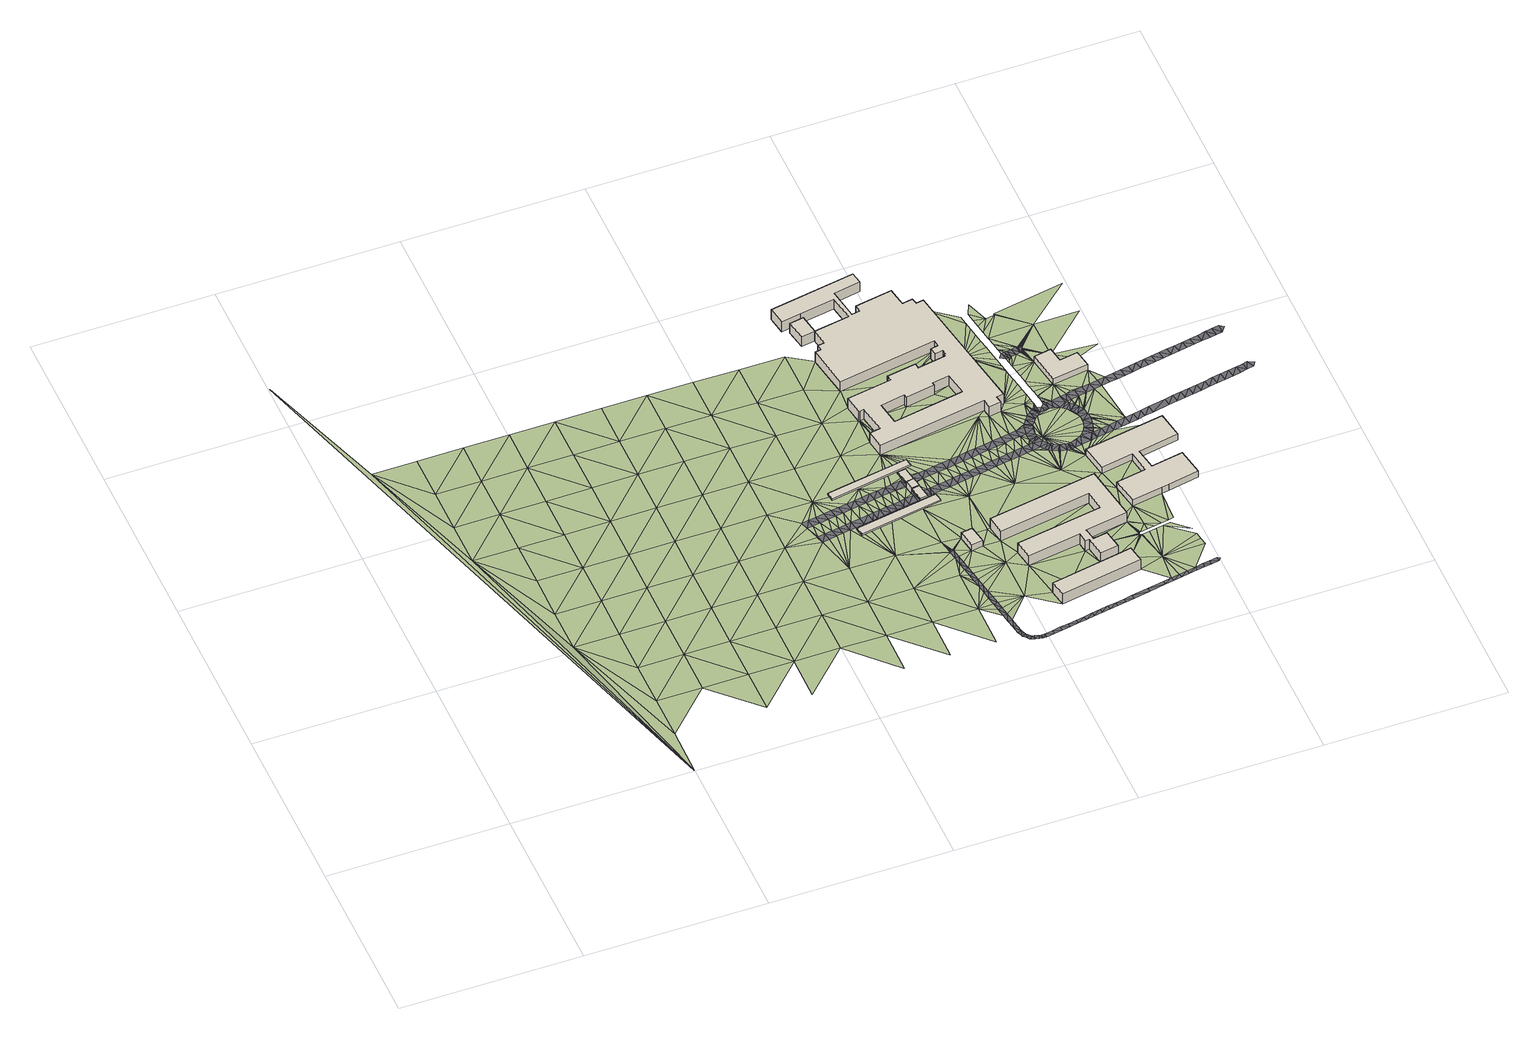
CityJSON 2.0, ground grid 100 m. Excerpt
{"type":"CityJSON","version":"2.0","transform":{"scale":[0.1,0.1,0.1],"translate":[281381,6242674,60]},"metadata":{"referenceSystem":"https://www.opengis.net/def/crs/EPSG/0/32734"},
"CityObjects":{
"building1":{"type":"Building","attributes":{"osm_building":"roof","osm_building:levels":"1","osm_layer":"1","ground_height":61.33,"bottom_roof_height":64.13,"top_roof_height":65.13},"geometry":[{"type":"Solid","lod":"1","boundaries":[[[[0,1,2,3]],[[1,4,5,2]],[[4,6,7,5]],[[6,8,9,7]],[[8,10,11,9]],[[10,0,3,11]],[[3,2,5,7,9,11]],[[10,8,6,4,1,0]]]]}]},
"building2":{"type":"Building","attributes":{"osm_building":"roof","osm_building:levels":"1","osm_layer":"1","ground_height":61.42,"bottom_roof_height":64.22,"top_roof_height":65.22},"geometry":[{"type":"Solid","lod":"1","boundaries":[[[[12,13,14,15]],[[13,16,17,14]],[[16,18,19,17]],[[18,20,21,19]],[[20,22,23,21]],[[22,24,25,23]],[[24,26,27,25]],[[26,12,15,27]],[[15,14,17,19,21,23,25,27]],[[26,24,22,20,18,16,13,12]]]]}]},
"building3":{"type":"Building","attributes":{"osm_building":"roof","osm_building:levels":"1","osm_layer":"1","ground_height":61.26,"bottom_roof_height":64.06,"top_roof_height":65.06},"geometry":[{"type":"Solid","lod":"1","boundaries":[[[[28,29,30,31]],[[29,32,33,30]],[[32,34,35,33]],[[34,36,37,35]],[[36,38,39,37]],[[38,28,31,39]],[[31,30,33,35,37,39]],[[38,36,34,32,29,28]]]]}]},
"building4":{"type":"Building","attributes":{"osm_building":"guardhouse","osm_building:levels":"1","plus_code":"4FRW3J9Q+242","ground_height":61.35,"building_height":4.1,"roof_height":65.45},"geometry":[{"type":"Solid","lod":"1","boundaries":[[[[40,41,42,43]],[[41,44,45,42]],[[44,46,47,45]],[[46,40,43,47]],[[43,42,45,47]],[[46,44,41,40]]]]}]},
"building5":{"type":"Building","attributes":{"osm_building":"yes","osm_building:levels":"1","plus_code":"4FRW3J8Q+R5R","ground_height":60.98,"building_height":4.1,"roof_height":65.08},"geometry":[{"type":"Solid","lod":"1","boundaries":[[[[48,49,50,51]],[[49,52,53,50]],[[52,54,55,53]],[[54,48,51,55]],[[51,50,53,55]],[[54,52,49,48]]]]}]},
"building6":{"type":"Building","attributes":{"osm_building":"roof","osm_building:levels":"1","osm_layer":"1","ground_height":61.35,"bottom_roof_height":64.15,"top_roof_height":65.15},"geometry":[{"type":"Solid","lod":"1","boundaries":[[[[56,57,58,59]],[[57,60,61,58]],[[60,62,63,61]],[[62,56,59,63]],[[59,58,61,63]],[[62,60,57,56]]]]}]},
"building7":{"type":"Building","attributes":{"osm_building":"dormitory","osm_building:levels":"2","osm_address":"Bellville 7530 Cape Town","plus_code":"4FRW3J8Q+M96","ground_height":60.86,"building_height":6.9,"roof_height":67.76},"geometry":[{"type":"Solid","lod":"1","boundaries":[[[[64,65,66,67]],[[65,68,69,66]],[[68,70,71,69]],[[70,64,67,71]],[[67,66,69,71]],[[70,68,65,64]]]]}]},
"building8":{"type":"Building","attributes":{"osm_building":"dormitory","osm_building:levels":"2","osm_address":"MGR 2 Residence Bellville 7530 Cape Town","plus_code":"4FRW3J8Q+RC5","ground_height":60.91,"building_height":6.9,"roof_height":67.81},"geometry":[{"type":"Solid","lod":"1","boundaries":[[[[72,73,74,75]],[[73,76,77,74]],[[76,78,79,77]],[[78,80,81,79]],[[80,82,83,81]],[[82,84,85,83]],[[84,86,87,85]],[[86,88,89,87]],[[88,90,91,89]],[[90,92,93,91]],[[92,94,95,93]],[[94,96,97,95]],[[96,98,99,97]],[[98,100,101,99]],[[100,102,103,101]],[[102,104,105,103]],[[104,106,107,105]],[[106,72,75,107]],[[75,74,77,79,81,83,85,87,89,91,93,95,97,99,101,103,105,107]],[[106,104,102,100,98,96,94,92,90,88,86,84,82,80,78,76,73,72]]]]}]},
"building9":{"type":"Building","attributes":{"osm_building":"university","osm_building:levels":"2","osm_type":"multipolygon","osm_address":"Food Technology Bellville Cape Town","plus_code":"4FRW3J9Q+86R","ground_height":61.01,"building_height":6.9,"roof_height":67.91},"geometry":[{"type":"Solid","lod":"1","boundaries":[[[[108,109,110,111]],[[109,112,113,110]],[[112,114,115,113]],[[114,116,117,115]],[[116,118,119,117]],[[118,120,121,119]],[[120,122,123,121]],[[122,124,125,123]],[[124,126,127,125]],[[126,128,129,127]],[[128,130,131,129]],[[130,132,133,131]],[[132,134,135,133]],[[134,136,137,135]],[[136,138,139,137]],[[138,140,141,139]],[[140,142,143,141]],[[142,144,145,143]],[[144,146,147,145]],[[146,148,149,147]],[[148,150,151,149]],[[150,152,153,151]],[[152,154,155,153]],[[154,156,157,155]],[[156,158,159,157]],[[158,160,161,159]],[[160,162,163,161]],[[162,164,165,163]],[[164,166,167,165]],[[166,168,169,167]],[[168,170,171,169]],[[170,172,173,171]],[[172,174,175,173]],[[174,176,177,175]],[[176,178,179,177]],[[178,180,181,179]],[[180,182,183,181]],[[182,184,185,183]],[[184,186,187,185]],[[186,188,189,187]],[[188,190,191,189]],[[190,192,193,191]],[[192,194,195,193]],[[194,196,197,195]],[[196,198,199,197]],[[198,200,201,199]],[[200,202,203,201]],[[202,204,205,203]],[[204,206,207,205]],[[206,208,209,207]],[[208,210,211,209]],[[210,108,111,211]],[[212,213,214,215]],[[213,216,217,214]],[[216,218,219,217]],[[218,220,221,219]],[[220,222,223,221]],[[222,224,225,223]],[[224,226,227,225]],[[226,212,215,227]],[[111,110,113,115,117,119,121,123,125,127,129,131,133,135,137,139,141,143,145,147,149,151,153,155,157,159,161,163,165,167,169,171,173,175,177,179,181,183,185,187,189,191,193,195,197,199,201,203,205,207,209,211],[215,214,217,219,221,223,225,227]],[[210,208,206,204,202,200,198,196,194,192,190,188,186,184,182,180,178,176,174,172,170,168,166,164,162,160,158,156,154,152,150,148,146,144,142,140,138,136,134,132,130,128,126,124,122,120,118,116,114,112,109,108],[226,224,222,220,218,216,213,212]]]]}]},
"building10":{"type":"Building","attributes":{"osm_building":"university","osm_building:levels":"1","osm_address":"HIV/AIDS Unit Bellville 7530 Cape Town","plus_code":"4FRW3J8Q+VHW","ground_height":61.25,"building_height":4.1,"roof_height":65.35},"geometry":[{"type":"Solid","lod":"1","boundaries":[[[[228,229,230,231]],[[229,232,233,230]],[[232,234,235,233]],[[234,236,237,235]],[[236,238,239,237]],[[238,240,241,239]],[[240,242,243,241]],[[242,244,245,243]],[[244,246,247,245]],[[246,248,249,247]],[[248,250,251,249]],[[250,252,253,251]],[[252,254,255,253]],[[254,228,231,255]],[[231,230,233,235,237,239,241,243,245,247,249,251,253,255]],[[254,252,250,248,246,244,242,240,238,236,234,232,229,228]]]]}]},
"building11":{"type":"Building","attributes":{"osm_building":"university","osm_building:levels":"1","osm_name":"Control Centre","osm_office":"security","osm_address":"Bellville 7530 Cape Town","plus_code":"4FRW3J9Q+5GH","ground_height":61.45,"building_height":4.1,"roof_height":65.55},"geometry":[{"type":"Solid","lod":"1","boundaries":[[[[256,257,258,259]],[[257,260,261,258]],[[260,262,263,261]],[[262,264,265,263]],[[264,266,267,265]],[[266,256,259,267]],[[259,258,261,263,265,267]],[[266,264,262,260,257,256]]]]}]},
"terrain1":{"type":"TINRelief","geometry":[{"type":"CompositeSurface","lod":"1","boundaries":[[[268,269,270]],[[271,268,270]],[[271,270,272]],[[273,272,270]],[[271,274,268]],[[275,271,272]],[[273,276,272]],[[277,268,274]],[[278,271,275]],[[276,279,272]],[[268,277,280]],[[271,281,274]],[[282,271,278]],[[283,275,272]],[[279,284,272]],[[285,276,273]],[[271,282,281]],[[274,286,277]],[[272,284,283]],[[278,275,287]],[[276,288,279]],[[274,281,286]],[[278,287,282]],[[277,289,280]],[[275,283,287]],[[276,285,288]],[[290,284,279]],[[277,286,289]],[[281,282,291]],[[290,279,288]],[[282,287,291]],[[283,284,292]],[[286,281,293]],[[284,290,292]],[[294,281,291]],[[288,285,295]],[[283,296,287]],[[285,297,295]],[[281,294,293]],[[289,286,298]],[[283,292,296]],[[291,287,299]],[[288,300,290]],[[301,288,295]],[[286,293,298]],[[291,299,294]],[[299,287,296]],[[300,288,301]],[[302,292,290]],[[295,297,303]],[[294,304,293]],[[290,300,302]],[[294,299,304]],[[295,303,301]],[[296,292,305]],[[306,298,293]],[[302,305,292]],[[304,307,293]],[[308,299,296]],[[300,301,309]],[[303,310,301]],[[293,307,306]],[[308,296,305]],[[304,299,311]],[[309,301,310]],[[302,300,312]],[[313,303,314]],[[311,307,304]],[[311,299,308]],[[300,309,312]],[[302,315,305]],[[316,310,303]],[[307,317,306]],[[315,302,312]],[[307,311,317]],[[308,305,318]],[[303,313,316]],[[309,310,319]],[[318,305,315]],[[320,306,317]],[[321,311,308]],[[319,310,316]],[[309,322,312]],[[321,308,318]],[[323,317,311]],[[309,319,322]],[[316,313,324]],[[315,312,325]],[[313,326,324]],[[311,321,323]],[[327,320,317]],[[322,325,312]],[[316,328,319]],[[329,318,315]],[[324,328,316]],[[317,323,327]],[[329,315,325]],[[321,318,330]],[[319,331,322]],[[332,319,328]],[[323,321,330]],[[325,322,333]],[[329,330,318]],[[331,319,332]],[[334,333,322]],[[322,335,334]],[[335,322,331]],[[336,328,324]],[[327,323,337]],[[324,338,336]],[[325,339,329]],[[334,335,340]],[[323,330,337]],[[339,325,333]],[[332,341,331]],[[334,340,342]],[[342,340,343]],[[341,332,344]],[[332,328,345]],[[342,343,346]],[[328,336,347]],[[348,339,333]],[[349,344,332]],[[346,343,350]],[[337,351,327]],[[339,348,352]],[[332,353,349]],[[346,350,354]],[[330,329,355]],[[328,347,345]],[[339,356,329]],[[354,350,357]],[[352,358,339]],[[353,332,345]],[[354,357,359]],[[355,337,330]],[[358,360,339]],[[329,356,355]],[[357,361,359]],[[362,339,360]],[[361,363,359]],[[364,347,336]],[[363,361,365]],[[366,353,345]],[[367,339,362]],[[364,336,368]],[[369,363,365]],[[345,370,366]],[[369,365,371]],[[351,337,372]],[[373,337,355]],[[339,367,374]],[[345,375,370]],[[356,339,376]],[[371,377,369]],[[375,378,370]],[[371,379,377]],[[380,345,347]],[[381,347,364]],[[372,337,373]],[[375,382,378]],[[379,383,377]],[[375,345,384]],[[374,367,385]],[[339,374,376]],[[383,386,377]],[[387,382,375]],[[388,355,356]],[[347,381,389]],[[385,390,374]],[[383,391,386]],[[387,375,384]],[[380,347,389]],[[345,392,384]],[[393,386,391]],[[394,374,390]],[[395,396,364]],[[397,364,396]],[[364,397,398]],[[399,381,364]],[[355,388,373]],[[345,380,400]],[[345,400,401]],[[402,345,401]],[[398,403,364]],[[345,402,392]],[[391,404,393]],[[403,399,364]],[[388,356,376]],[[394,405,374]],[[404,406,393]],[[407,381,399]],[[407,408,381]],[[381,408,409]],[[406,404,410]],[[409,411,381]],[[411,389,381]],[[374,405,412]],[[406,410,413]],[[414,384,415]],[[392,402,416]],[[417,418,419]],[[416,420,392]],[[420,421,392]],[[421,422,392]],[[423,392,422]],[[392,423,424]],[[392,424,425]],[[425,426,392]],[[427,417,419]],[[392,426,428]],[[428,429,392]],[[429,430,392]],[[413,410,431]],[[415,384,392]],[[430,432,392]],[[432,433,392]],[[434,392,433]],[[427,419,435]],[[436,392,434]],[[392,436,437]],[[392,437,438]],[[392,438,439]],[[440,435,419]],[[374,441,376]],[[373,442,372]],[[419,443,440]],[[444,414,415]],[[388,445,373]],[[412,441,374]],[[413,431,446]],[[447,448,449]],[[449,450,447]],[[446,431,451]],[[439,452,392]],[[453,450,449]],[[454,452,439]],[[455,456,443]],[[454,457,452]],[[458,452,457]],[[458,459,452]],[[444,415,460]],[[461,452,459]],[[461,462,452]],[[462,463,452]],[[463,464,452]],[[465,452,464]],[[453,452,466]],[[465,466,452]],[[455,467,456]],[[467,455,468]],[[455,448,468]],[[392,452,415]],[[46,446,451]],[[453,449,452]],[[373,445,442]],[[415,469,460]],[[441,412,470]],[[40,451,471]],[[376,472,388]],[[443,419,455]],[[40,46,451]],[[448,455,449]],[[446,46,473]],[[415,474,469]],[[376,441,475]],[[474,415,476]],[[477,470,478]],[[471,479,40]],[[480,476,415]],[[473,46,481]],[[452,54,415]],[[477,441,470]],[[475,472,376]],[[481,46,482]],[[479,41,40]],[[46,44,482]],[[41,479,483]],[[480,415,484]],[[485,477,478]],[[483,486,41]],[[487,41,486]],[[488,477,485]],[[488,489,477]],[[455,52,449]],[[490,482,44]],[[491,477,489]],[[415,492,484]],[[493,445,388]],[[494,41,487]],[[41,494,44]],[[388,472,495]],[[496,441,477]],[[490,44,497]],[[498,455,419]],[[496,477,491]],[[497,44,494]],[[499,500,419]],[[493,388,495]],[[54,501,415]],[[52,502,54]],[[472,475,503]],[[455,504,52]],[[498,419,500]],[[492,415,501]],[[497,494,505]],[[441,496,506]],[[507,442,445]],[[503,508,472]],[[509,508,503]],[[504,502,52]],[[510,497,505]],[[508,509,511]],[[455,512,504]],[[512,455,498]],[[507,445,493]],[[510,513,497]],[[506,514,441]],[[502,501,54]],[[515,492,501]],[[502,504,516]],[[510,517,513]],[[518,441,514]],[[498,500,519]],[[502,516,501]],[[517,510,520]],[[515,501,521]],[[441,518,522]],[[517,520,523]],[[524,521,501]],[[525,507,526]],[[493,495,527]],[[517,523,528]],[[501,529,524]],[[528,523,530]],[[218,216,531]],[[501,532,529]],[[528,530,533]],[[498,519,88]],[[534,501,516]],[[527,495,535]],[[532,501,536]],[[533,530,537]],[[522,538,441]],[[531,220,218]],[[539,519,500]],[[533,537,540]],[[504,512,78]],[[536,501,534]],[[88,86,498]],[[541,540,537]],[[540,541,542]],[[92,88,519]],[[213,531,216]],[[543,542,541]],[[534,544,536]],[[522,545,538]],[[546,542,543]],[[547,493,527]],[[92,519,539]],[[441,538,548]],[[544,534,549]],[[543,550,546]],[[90,88,92]],[[545,551,538]],[[72,534,516]],[[550,552,546]],[[549,534,553]],[[538,551,554]],[[550,555,552]],[[78,512,80]],[[213,224,531]],[[534,556,553]],[[100,98,557]],[[558,552,555]],[[554,559,538]],[[552,558,560]],[[561,558,555]],[[562,92,539]],[[563,556,534]],[[98,96,557]],[[192,547,527]],[[564,538,559]],[[565,560,558]],[[561,565,558]],[[212,226,224]],[[566,565,561]],[[567,563,534]],[[568,569,192]],[[224,213,212]],[[570,100,557]],[[564,571,572]],[[564,572,538]],[[566,573,565]],[[574,96,562]],[[96,570,557]],[[575,562,539]],[[569,576,192]],[[566,577,573]],[[578,579,539]],[[572,571,580]],[[581,569,568]],[[548,538,572]],[[567,582,563]],[[534,72,567]],[[547,192,576]],[[583,579,578]],[[573,577,584]],[[584,577,585]],[[582,567,586]],[[562,575,574]],[[587,572,580]],[[96,574,588]],[[589,96,588]],[[96,589,590]],[[590,591,96]],[[96,591,592]],[[593,96,592]],[[593,594,96]],[[570,96,594]],[[579,595,539]],[[575,539,596]],[[597,596,539]],[[598,597,539]],[[598,539,599]],[[599,539,600]],[[600,539,601]],[[539,602,601]],[[602,539,603]],[[603,539,604]],[[605,587,580]],[[595,604,539]],[[569,581,606]],[[607,584,585]],[[569,606,608]],[[609,610,585]],[[610,611,585]],[[585,612,609]],[[611,607,585]],[[613,612,585]],[[614,579,583]],[[567,615,586]],[[584,607,616]],[[576,617,547]],[[586,618,619]],[[616,620,584]],[[621,608,606]],[[622,618,586]],[[622,586,615]],[[587,605,623]],[[624,615,567]],[[625,624,567]],[[605,626,627]],[[628,625,567]],[[614,629,579]],[[595,579,630]],[[631,605,627]],[[632,630,579]],[[633,570,594]],[[634,570,633]],[[635,632,579]],[[636,570,634]],[[631,637,605]],[[638,570,636]],[[570,638,639]],[[637,623,605]],[[640,570,639]],[[641,570,640]],[[642,643,587]],[[644,570,641]],[[570,644,645]],[[646,570,645]],[[570,646,647]],[[567,648,628]],[[635,579,649]],[[650,648,567]],[[567,651,650]],[[567,652,651]],[[653,652,567]],[[654,587,623]],[[567,655,653]],[[655,567,656]],[[657,570,658]],[[647,658,570]],[[659,660,661]],[[660,659,662]],[[661,660,663]],[[664,579,629]],[[660,662,665]],[[666,656,567]],[[667,587,654]],[[668,657,238]],[[669,670,663]],[[669,663,660]],[[671,567,72]],[[658,647,672]],[[673,660,665]],[[674,587,667]],[[649,579,675]],[[665,676,673]],[[677,587,674]],[[650,651,678]],[[642,587,679]],[[680,653,655]],[[658,238,657]],[[72,668,236]],[[681,660,673]],[[682,669,660]],[[677,679,587]],[[682,683,669]],[[666,567,684]],[[672,685,658]],[[686,675,579]],[[687,660,681]],[[684,567,671]],[[668,238,236]],[[688,682,660]],[[681,689,687]],[[677,690,679]],[[236,671,72]],[[660,687,691]],[[692,682,688]],[[690,693,679]],[[579,664,694]],[[695,658,685]],[[695,238,658]],[[696,697,642]],[[679,698,642]],[[699,666,684]],[[700,679,693]],[[701,699,684]],[[702,701,684]],[[684,703,702]],[[704,703,684]],[[687,705,691]],[[700,706,679]],[[707,686,579]],[[708,679,706]],[[698,709,642]],[[684,710,704]],[[711,660,691]],[[642,709,712]],[[713,688,714]],[[642,712,715]],[[679,708,716]],[[717,688,660]],[[715,718,642]],[[642,718,696]],[[719,238,695]],[[708,720,716]],[[716,721,679]],[[722,710,684]],[[723,679,721]],[[724,725,720]],[[679,723,698]],[[694,726,579]],[[716,720,725]],[[707,579,726]],[[714,688,727]],[[697,728,729]],[[696,730,697]],[[730,731,697]],[[660,711,732]],[[731,733,697]],[[734,697,733]],[[711,691,735]],[[697,734,736]],[[727,737,714]],[[736,738,697]],[[722,684,739]],[[697,738,740]],[[671,236,741]],[[697,740,742]],[[660,732,743]],[[744,686,745]],[[719,240,238]],[[660,746,717]],[[727,688,717]],[[728,697,742]],[[696,718,730]],[[739,684,747]],[[748,746,660]],[[660,743,748]],[[749,750,751]],[[750,749,752]],[[752,749,753]],[[728,754,729]],[[747,684,755]],[[756,753,757]],[[756,757,758]],[[759,732,711]],[[753,749,757]],[[717,760,727]],[[240,719,761]],[[741,236,234]],[[762,755,684]],[[257,763,758]],[[257,764,763]],[[765,766,767]],[[768,764,257]],[[769,770,766]],[[768,257,771]],[[743,732,772]],[[757,257,758]],[[746,773,717]],[[774,775,776]],[[767,766,770]],[[777,778,771]],[[779,780,781]],[[778,777,782]],[[774,783,775]],[[762,684,784]],[[782,777,769]],[[769,785,770]],[[781,786,779]],[[787,775,788]],[[789,746,790]],[[790,746,748]],[[743,791,748]],[[783,788,775]],[[257,757,792]],[[790,748,793]],[[794,795,787]],[[796,786,781]],[[257,777,771]],[[769,777,785]],[[786,796,797]],[[798,799,800]],[[797,796,801]],[[796,802,801]],[[803,802,796]],[[804,805,806]],[[799,798,807]],[[787,788,808]],[[803,796,809]],[[798,810,807]],[[804,806,811]],[[812,800,795]],[[794,787,808]],[[257,792,813]],[[814,795,794]],[[811,806,815]],[[795,814,816]],[[811,815,817]],[[810,798,818]],[[819,785,777]],[[796,820,809]],[[820,821,809]],[[822,819,777]],[[798,800,812]],[[823,257,813]],[[817,824,825]],[[825,824,826]],[[822,777,827]],[[821,820,828]],[[825,811,817]],[[820,829,828]],[[830,827,777]],[[826,831,825]],[[830,777,832]],[[832,777,833]],[[777,834,833]],[[825,831,835]],[[834,777,836]],[[777,837,836]],[[837,777,838]],[[829,839,840]],[[823,813,841]],[[839,842,840]],[[842,839,843]],[[844,835,845]],[[845,846,844]],[[844,847,848]],[[844,846,847]],[[849,784,684]],[[257,823,850]],[[829,820,839]],[[816,851,795]],[[844,825,835]],[[848,843,852]],[[853,838,777]],[[838,853,854]],[[854,853,855]],[[853,856,855]],[[853,857,856]],[[857,853,858]],[[853,859,858]],[[859,853,860]],[[823,841,850]],[[795,851,812]],[[861,851,816]],[[861,862,851]],[[862,863,851]],[[839,864,843]],[[863,865,851]],[[865,866,851]],[[867,851,866]],[[867,868,851]],[[844,848,852]],[[869,851,868]],[[869,870,851]],[[851,870,871]],[[871,872,851]],[[873,860,851]],[[873,851,872]],[[864,852,843]],[[850,874,257]],[[812,851,875]],[[860,853,851]],[[876,877,853]],[[874,850,878]],[[852,864,879]],[[878,880,874]],[[874,880,881]],[[877,882,853]],[[883,851,853]],[[851,884,875]]]}]},
"road1":{"type":"Road","attributes":{"osm_direction":"forward","osm_highway":"unclassified","osm_is_in":"Bellville Campus, Cape Peninsula University of Technology, Bellville, Western Cape, South Africa","osm_lanes":"2","osm_maxspeed":"30","osm_name":"Achievers Way","osm_oneway":"yes","osm_surface":"asphalt"},"geometry":[{"type":"MultiSurface","lod":"1","boundaries":[[[340,335,331]],[[331,343,340]],[[341,343,331]],[[343,344,350]],[[344,343,341]],[[365,353,366]],[[365,366,370]],[[349,353,357]],[[350,344,349]],[[379,370,378]],[[353,365,361]],[[353,361,357]],[[365,370,371]],[[350,349,357]],[[371,370,379]],[[391,382,387]],[[378,383,379]],[[383,382,391]],[[391,384,404]],[[384,391,387]],[[378,382,383]],[[414,444,410]],[[414,410,404]],[[410,444,431]],[[451,444,460]],[[431,444,451]],[[469,471,460]],[[474,471,469]],[[471,451,460]],[[479,471,474]],[[404,384,414]]]}]},
"road2":{"type":"Road","attributes":{"osm_direction":"forward","osm_highway":"unclassified","osm_is_in":"Bellville Campus, Cape Peninsula University of Technology, Bellville, Western Cape, South Africa","osm_lanes":"2","osm_maxspeed":"30","osm_name":"Achievers Way","osm_oneway":"yes","osm_surface":"asphalt"},"geometry":[{"type":"MultiSurface","lod":"1","boundaries":[[[333,334,348]],[[348,342,346]],[[342,348,334]],[[352,354,358]],[[346,354,352]],[[363,360,359]],[[354,359,358]],[[362,363,369]],[[385,369,377]],[[346,352,348]],[[362,360,363]],[[362,369,367]],[[367,369,385]],[[358,359,360]],[[393,406,405]],[[386,393,394]],[[394,390,386]],[[394,393,405]],[[405,406,412]],[[386,390,385]],[[377,386,385]],[[446,473,478]],[[413,446,412]],[[412,446,470]],[[478,470,446]],[[413,412,406]],[[473,481,478]],[[481,482,489]],[[478,481,485]],[[488,485,489]],[[485,481,489]]]}]},
"road3":{"type":"Road","attributes":{"osm_highway":"service","osm_lanes":"1","osm_surface":"asphalt"},"geometry":[{"type":"MultiSurface","lod":"1","boundaries":[[[427,397,396]],[[440,398,435]],[[397,435,398]],[[403,398,443]],[[396,395,417]],[[443,398,440]],[[468,409,408]],[[411,409,448]],[[468,448,409]],[[411,448,447]],[[408,407,467]],[[403,456,399]],[[456,403,443]],[[468,408,467]],[[456,467,399]],[[467,407,399]],[[885,886,887]],[[887,886,888]],[[889,885,890]],[[890,891,892]],[[892,891,893]],[[885,891,890]],[[891,894,893]],[[892,895,890]],[[889,886,885]],[[417,896,418]],[[427,435,397]],[[396,417,427]],[[896,897,418]],[[395,896,417]],[[898,888,899]],[[418,897,900]],[[900,897,886]],[[888,886,899]],[[897,899,886]],[[400,380,401]],[[402,401,380]],[[380,420,402]],[[423,422,421]],[[380,423,421]],[[402,420,416]],[[380,421,420]],[[463,428,380]],[[424,423,425]],[[426,425,428]],[[428,430,429]],[[428,425,423]],[[380,428,423]],[[428,432,430]],[[380,389,453]],[[465,464,463]],[[463,432,428]],[[462,461,463]],[[454,463,461]],[[466,380,453]],[[463,466,465]],[[380,466,463]],[[453,389,450]],[[459,458,461]],[[433,432,434]],[[432,436,434]],[[436,432,437]],[[432,439,437]],[[432,463,454]],[[437,439,438]],[[432,454,439]],[[461,457,454]],[[461,458,457]],[[389,411,450]],[[447,450,411]],[[901,902,903]],[[904,905,906]],[[907,904,902]],[[908,909,901]],[[901,910,911]],[[911,908,901]],[[903,910,901]],[[912,909,913]],[[914,905,915]],[[915,916,914]],[[895,915,907]],[[895,917,890]],[[915,905,907]],[[918,902,901]],[[917,895,907]],[[907,905,904]],[[907,902,918]],[[909,912,901]],[[909,919,913]],[[920,921,913]],[[922,913,923]],[[923,913,921]],[[924,922,923]],[[920,913,919]],[[925,924,926]],[[924,925,922]],[[926,927,928]],[[928,925,926]],[[928,927,929]],[[927,930,929]],[[930,931,932]],[[933,934,935]],[[931,935,932]],[[931,930,927]],[[936,937,933]],[[934,933,937]],[[937,936,938]],[[932,935,934]],[[939,940,938]],[[941,940,942]],[[942,940,939]],[[941,942,943]],[[939,938,944]],[[938,936,944]],[[941,943,945]],[[946,947,583]],[[583,948,946]],[[614,583,947]],[[947,949,614]],[[946,948,945]],[[943,946,945]],[[949,950,629]],[[950,664,629]],[[664,950,951]],[[664,951,952]],[[952,953,954]],[[954,953,955]],[[956,955,953]],[[957,958,956]],[[952,954,664]],[[958,955,956]],[[629,614,949]]]}]},
"road4":{"type":"Road","attributes":{"osm_access":"private","osm_highway":"service","osm_is_in":"Bellville Campus, Cape Peninsula University of Technology, Bellville, Western Cape, South Africa","osm_lanes":"2","osm_maxspeed":"30","osm_name":"Achievers Way","osm_oneway":"yes","osm_surface":"asphalt"},"geometry":[{"type":"MultiSurface","lod":"1","boundaries":[[[483,479,476]],[[486,483,476]],[[486,476,487]],[[479,474,476]],[[480,487,476]],[[487,484,494]],[[487,480,484]],[[515,505,492]],[[484,492,505]],[[523,521,524]],[[510,515,521]],[[530,524,529]],[[505,515,510]],[[520,510,521]],[[505,494,484]],[[491,482,490]],[[490,497,491]],[[523,524,530]],[[523,520,521]],[[541,536,544]],[[532,536,537]],[[543,544,549]],[[537,530,532]],[[536,541,537]],[[544,543,541]],[[549,550,543]],[[549,555,550]],[[532,530,529]],[[652,653,678]],[[650,678,653]],[[678,651,652]],[[689,648,650]],[[689,650,653]],[[705,687,666]],[[656,689,653]],[[689,656,666]],[[653,680,656]],[[680,655,656]],[[666,699,705]],[[555,553,556]],[[561,555,556]],[[582,577,563]],[[556,563,566]],[[619,618,665]],[[577,582,586]],[[619,613,586]],[[622,676,618]],[[553,555,549]],[[622,624,676]],[[676,625,628]],[[689,666,687]],[[676,624,625]],[[681,648,689]],[[665,618,676]],[[628,681,673]],[[673,676,628]],[[681,628,648]],[[622,615,624]],[[665,662,619]],[[489,482,491]],[[513,506,497]],[[506,513,517]],[[514,517,528]],[[491,497,496]],[[514,506,517]],[[518,514,528]],[[497,506,496]],[[518,528,522]],[[566,563,577]],[[577,586,585]],[[556,566,561]],[[551,540,542]],[[546,552,554]],[[542,546,554]],[[545,533,540]],[[522,528,533]],[[564,552,560]],[[545,540,551]],[[554,551,542]],[[545,522,533]],[[552,559,554]],[[571,564,565]],[[564,559,552]],[[580,573,584]],[[571,565,573]],[[605,584,620]],[[605,580,584]],[[571,573,580]],[[626,605,620]],[[565,564,560]],[[607,610,609]],[[661,607,609]],[[609,612,661]],[[616,607,661]],[[669,627,626]],[[620,670,626]],[[607,611,610]],[[620,616,663]],[[659,612,613]],[[620,663,670]],[[612,659,661]],[[659,613,662]],[[669,626,670]],[[637,631,683]],[[637,683,623]],[[683,631,627]],[[669,683,627]],[[654,683,682]],[[663,616,661]],[[585,586,613]],[[623,683,654]],[[667,692,690]],[[692,667,654]],[[682,692,654]],[[674,667,677]],[[690,677,667]],[[692,693,690]],[[693,713,700]],[[693,692,688]],[[713,708,700]],[[714,737,959]],[[751,959,727]],[[713,714,720]],[[959,724,714]],[[700,708,706]],[[714,724,720]],[[708,713,720]],[[727,959,737]],[[713,693,688]],[[619,662,613]],[[702,699,701]],[[702,703,704]],[[702,704,705]],[[705,704,710]],[[705,710,691]],[[735,691,710]],[[711,735,722]],[[722,735,710]],[[702,705,699]],[[739,747,780]],[[781,780,755]],[[755,780,747]],[[796,755,762]],[[739,780,759]],[[711,739,759]],[[780,732,759]],[[796,781,755]],[[732,780,779]],[[762,820,796]],[[739,711,722]],[[732,779,772]],[[779,786,772]],[[772,786,797]],[[802,772,797]],[[809,791,743]],[[748,791,843]],[[743,772,809]],[[793,748,843]],[[802,797,801]],[[803,809,772]],[[821,791,809]],[[821,842,791]],[[791,842,843]],[[828,829,840]],[[840,842,821]],[[828,840,821]],[[772,802,803]],[[848,793,843]],[[762,784,820]],[[839,784,960]],[[960,961,864]],[[962,963,961]],[[839,960,864]],[[962,964,963]],[[963,864,961]],[[964,965,966]],[[964,962,965]],[[784,839,820]],[[967,968,969]],[[969,968,966]],[[970,971,972]],[[967,971,973]],[[974,972,975]],[[969,966,965]],[[968,967,973]],[[971,970,973]],[[975,976,977]],[[978,976,979]],[[970,972,974]],[[976,978,977]],[[978,979,980]],[[975,977,974]],[[979,981,980]],[[981,982,983]],[[984,985,986]],[[982,985,987]],[[988,984,986]],[[983,982,987]],[[984,988,989]],[[984,987,985]],[[990,991,992]],[[992,991,988]],[[981,983,980]],[[773,746,806]],[[806,789,815]],[[746,789,806]],[[749,727,760]],[[773,805,717]],[[805,773,806]],[[760,717,757]],[[805,757,717]],[[789,790,831]],[[845,835,846]],[[835,847,846]],[[835,793,847]],[[790,793,831]],[[815,789,817]],[[817,826,824]],[[789,826,817]],[[831,826,789]],[[835,831,793]],[[848,847,793]],[[749,760,757]],[[805,804,792]],[[813,804,811]],[[813,811,825]],[[805,792,757]],[[841,813,825]],[[844,850,841]],[[804,813,792]],[[841,825,844]],[[878,844,852]],[[881,879,993]],[[878,852,879]],[[881,993,994]],[[878,879,880]],[[994,995,881]],[[996,995,997]],[[879,881,880]],[[995,994,997]],[[844,878,850]],[[749,751,727]],[[998,999,996]],[[998,1000,1001]],[[1002,1000,1003]],[[999,998,1001]],[[1002,1004,1005]],[[1002,1001,1000]],[[1005,1004,1006]],[[1004,1002,1003]],[[1006,1007,1008]],[[991,989,988]],[[1008,1007,1009]],[[1010,1011,1012]],[[1007,1012,1013]],[[1014,1015,1016]],[[1010,1015,1011]],[[1017,1016,1018]],[[1006,1008,1005]],[[1009,1007,1013]],[[1017,1018,1019]],[[1011,1013,1012]],[[1020,1019,1021]],[[1015,1014,1011]],[[1022,1016,1017]],[[1020,1017,1019]],[[1022,1014,1016]],[[1021,1023,1020]],[[1024,1023,1021]],[[996,997,998]]]}]},
"road5":{"type":"Road","attributes":{"osm_access":"private","osm_highway":"service","osm_lanes":"2","osm_surface":"asphalt"},"geometry":[{"type":"MultiSurface","lod":"1","boundaries":[[[776,1025,765]],[[776,767,774]],[[767,776,765]],[[770,783,774]],[[770,785,783]],[[819,788,785]],[[873,865,822]],[[830,832,827]],[[819,822,808]],[[770,774,767]],[[837,822,827]],[[783,785,788]],[[862,861,863]],[[865,863,861]],[[861,814,865]],[[794,808,814]],[[808,822,814]],[[861,816,814]],[[808,788,819]],[[814,822,865]],[[827,832,833]],[[834,837,827]],[[836,837,834]],[[822,837,873]],[[854,855,837]],[[837,855,857]],[[837,838,854]],[[857,855,856]],[[860,857,859]],[[837,857,873]],[[858,859,857]],[[860,873,857]],[[871,870,872]],[[869,865,872]],[[872,870,869]],[[866,865,867]],[[865,868,867]],[[869,868,865]],[[865,873,872]],[[827,833,834]]]}]}
},
"vertices":[
[2827,1319,41],[2370,1242,41],[2370,1242,51],[2827,1319,51],[2374,1218,41],[2374,1218,51],[2379,1194,41],[2379,1194,51],[2835,1271,41],[2835,1271,51],[2831,1296,41],[2831,1296,51],
[2327,1500,42],[2331,1477,42],[2331,1477,52],[2327,1500,52],[2785,1557,42],[2785,1557,52],[2781,1577,42],[2781,1577,52],[2779,1592,42],[2779,1592,52],[2778,1599,42],[2778,1599,52],[2379,1532,42],[2379,1532,52],[2323,1523,42],[2323,1523,52],
[2734,1363,41],[2742,1317,41],[2742,1317,51],[2734,1363,51],[2785,1324,41],[2785,1324,51],[2777,1371,41],[2777,1371,51],[2772,1405,41],[2772,1405,51],[2728,1398,41],[2728,1398,51],
[2728,1398,13],[2772,1405,13],[2772,1405,55],[2728,1398,55],[2763,1458,13],[2763,1458,55],[2719,1450,13],[2719,1450,55],
[2845,1018,10],[2862,918,10],[2862,918,51],[2845,1018,51],[2925,929,10],[2925,929,51],[2907,1028,10],[2907,1028,51],
[2719,1450,42],[2763,1458,42],[2763,1458,52],[2719,1450,52],[2750,1538,42],[2750,1538,52],[2704,1532,42],[2704,1532,52],
[3132,497,7],[3149,404,7],[3149,404,78],[3132,497,78],[3603,486,7],[3603,486,78],[3586,579,7],[3586,579,78],
[3608,1133,9],[3006,1033,9],[3006,1033,78],[3608,1133,78],[3023,928,9],[3023,928,78],[3531,1012,9],[3531,1012,78],[3550,901,9],[3550,901,78],[3072,822,9],[3072,822,78],[3090,716,9],[3090,716,78],[3383,764,9],[3383,764,78],[3392,708,9],[3392,708,78],[3415,711,9],[3415,711,78],[3433,602,9],[3433,602,78],[3533,619,9],[3533,619,78],[3515,724,9],[3515,724,78],[3437,711,9],[3437,711,78],[3426,779,9],[3426,779,78],[3660,818,9],[3660,818,78],[3659,826,9],[3659,826,78],[3653,861,9],[3653,861,78],
[2683,1712,10],[3285,1811,10],[3285,1811,79],[2683,1712,79],[3293,1761,10],[3293,1761,79],[3359,1772,10],[3359,1772,79],[3352,1812,10],[3352,1812,79],[3392,1819,10],[3392,1819,79],[3328,2195,10],[3328,2195,79],[3262,2581,10],[3262,2581,79],[3220,2574,10],[3220,2574,79],[3214,2608,10],[3214,2608,79],[3155,2598,10],[3155,2598,79],[3136,2703,10],[3136,2703,79],[2930,2667,10],[2930,2667,79],[2937,2629,10],[2937,2629,79],[2892,2621,10],[2892,2621,79],[2863,2791,10],[2863,2791,79],[3013,2817,10],[3013,2817,79],[3002,2883,10],[3002,2883,79],[2527,2801,10],[2527,2801,79],[2544,2700,10],[2544,2700,79],[2652,2718,10],[2652,2718,79],[2847,2752,10],[2847,2752,79],[2871,2613,10],[2871,2613,79],[2675,2580,10],[2675,2580,79],[2656,2690,10],[2656,2690,79],[2579,2677,10],[2579,2677,79],[2598,2566,10],[2598,2566,79],[2673,2579,10],[2673,2579,79],[2689,2486,10],[2689,2486,79],[2650,2480,10],[2650,2480,79],[2655,2448,10],[2655,2448,79],[2622,2442,10],[2622,2442,79],[2663,2202,10],[2663,2202,79],[3205,2293,10],[3205,2293,79],[3211,2257,10],[3211,2257,79],[3169,2250,10],[3169,2250,79],[3177,2206,10],[3177,2206,79],[3222,2214,10],[3222,2214,79],[3226,2190,10],[3226,2190,79],[3216,2188,10],[3216,2188,79],[3218,2176,10],[3218,2176,79],[3063,2149,10],[3063,2149,79],[3058,2179,10],[3058,2179,79],[2897,2151,10],[2897,2151,79],[2902,2122,10],[2902,2122,79],[2653,2080,10],[2653,2080,79],[2671,1973,10],[2671,1973,79],[2676,1974,10],[2676,1974,79],[2701,1979,10],[2701,1979,79],[2727,1824,10],[2727,1824,79],[2703,1820,10],[2703,1820,79],[2666,1813,10],[2666,1813,79],[3184,2038,10],[3206,1911,10],[3206,1911,79],[3184,2038,79],[2814,1843,10],[2814,1843,79],[2792,1973,10],[2792,1973,79],[2927,1996,10],[2927,1996,79],[2929,1979,10],[2929,1979,79],[3092,2007,10],[3092,2007,79],[3090,2021,10],[3090,2021,79],
[3642,1330,10],[3668,1181,10],[3668,1181,53],[3642,1330,53],[3845,1212,10],[3845,1212,53],[3867,1088,10],[3867,1088,53],[3702,1059,10],[3702,1059,53],[3728,910,10],[3728,910,53],[3898,940,10],[3898,940,53],[3937,947,10],[3937,947,53],[4110,977,10],[4110,977,53],[4083,1129,10],[4083,1129,53],[3906,1098,10],[3906,1098,53],[3885,1217,10],[3885,1217,53],[4111,1257,10],[4111,1257,53],[4085,1407,10],[4085,1407,53],
[3641,2030,14],[3672,1847,14],[3672,1847,55],[3641,2030,55],[3870,1879,14],[3870,1879,55],[3853,1976,14],[3853,1976,55],[3752,1959,14],[3752,1959,55],[3737,2046,14],[3737,2046,55],
[255,2526,16],[6,3276,10],[998,2,6],[503,1777,13],[752,1028,8],[1001,279,6],[503,2027,14],[752,1278,10],[1001,528,6],[503,2277,15],[752,1527,12],[1001,778,7],[503,2526,16],[752,2027,14],[752,1777,13],[1001,1278,10],[1001,1028,7],[1249,528,6],[752,2277,16],[1001,1527,12],[1249,778,7],[752,2526,17],[1249,1028,8],[1001,1777,13],[1249,1278,10],[1001,2277,16],[1001,2027,15],[1498,528,7],[1249,1527,13],[1498,279,6],[1001,2526,17],[1249,1777,15],[1498,1028,9],[1498,778,8],[1498,1278,11],[1746,528,9],[1249,2027,17],[1498,1527,14],[1249,2526,19],[1249,2277,18],[1498,1777,16],[1746,1028,11],[1746,778,10],[1498,2027,19],[1746,1278,13],[1995,528,9],[1746,279,7],[1746,1527,15],[1995,778,10],[1498,2277,20],[1746,1777,17],[1995,1028,12],[1498,2526,21],[1746,2027,18],[1995,1278,15],[1746,2277,19],[2243,528,8],[1995,1527,17],[2243,279,7],[1746,2526,20],[2243,778,10],[1995,1777,17],[1995,2027,18],[2186,1247,14],[2243,1028,12],[2137,1408,15],[2150,1365,14],[2173,1289,14],[2492,528,10],[1995,2277,18],[2492,279,8],[2243,1527,15],[2178,1290,14],[2226,1254,14],[2182,1371,14],[2219,1297,14],[2267,1261,14],[2492,1028,12],[2226,1378,14],[2492,778,11],[2175,1414,15],[2307,1268,14],[2259,1304,14],[1995,2526,18],[2219,1422,15],[2347,1275,14],[2271,1386,14],[2243,2027,16],[2243,1777,16],[2300,1311,14],[2264,1429,15],[2315,1393,14],[2308,1437,15],[2340,1318,14],[2353,1444,15],[2360,1401,14],[2740,528,10],[2370,1323,13],[2378,1280,13],[2397,1451,14],[2740,279,9],[2404,1408,14],[2428,1289,13],[2421,1332,13],[2243,2526,15],[2243,2277,15],[2492,1527,14],[2492,1278,13],[2492,1777,14],[2449,1415,14],[2477,1297,13],[2469,1340,13],[2756,946,12],[2740,778,11],[2506,1302,13],[2498,1345,13],[2583,1315,13],[2442,1459,14],[2493,1423,14],[2544,1309,13],[2492,2027,12],[2764,900,11],[2486,1466,14],[2537,1352,13],[2740,1028,12],[2538,1430,14],[2531,1474,14],[2841,438,10],[2833,484,10],[2826,530,10],[2818,576,10],[2803,669,11],[2756,947,12],[2756,948,12],[2756,949,12],[2810,622,10],[2576,1359,13],[2575,1481,14],[2582,1438,14],[2795,715,11],[2787,761,11],[2780,807,11],[2614,1365,13],[2772,854,11],[2620,1488,13],[2627,1445,13],[2622,1322,13],[2740,1278,13],[2757,950,12],[2863,441,10],[2871,395,8],[2989,528,9],[2757,951,12],[2757,952,12],[2758,953,12],[2758,954,12],[2759,955,12],[2760,956,12],[2760,957,12],[2855,488,10],[2761,957,12],[2762,958,12],[2763,958,12],[2653,1372,13],[2764,958,12],[2765,959,12],[2767,959,12],[2848,534,10],[2768,959,12],[2769,959,12],[2770,958,12],[2771,958,12],[2840,580,10],[2683,1712,13],[2492,2526,12],[2832,626,10],[2661,1328,13],[2492,2277,12],[2662,1451,13],[2793,857,11],[2801,811,11],[2862,918,12],[2786,903,12],[2682,1377,13],[2845,1018,12],[2778,950,12],[2772,958,12],[2989,778,10],[2824,672,11],[2773,957,12],[2774,957,12],[2775,956,12],[2690,1333,13],[2775,955,12],[2776,955,12],[2777,954,12],[2777,953,12],[2778,952,12],[2778,951,12],[2817,718,11],[2809,765,11],[2738,1342,13],[2654,1494,13],[2730,1385,13],[2671,1973,12],[2716,1460,13],[2760,1346,13],[2666,1812,13],[2763,1347,13],[2740,1527,14],[2709,1503,13],[2752,1389,13],[2781,1349,13],[2735,1463,13],[2739,1464,13],[2755,1390,13],[2819,1356,13],[2728,1507,13],[2756,1390,13],[2774,1393,13],[2729,1507,13],[2732,1507,13],[2762,1467,13],[2755,1511,13],[2838,1359,13],[2663,2202,11],[2812,1399,13],[2653,2080,12],[2813,1521,13],[2820,1477,13],[3090,716,10],[3149,403,7],[3132,497,8],[2989,1278,11],[2989,1028,10],[2703,1820,13],[3023,928,10],[2830,1402,13],[2852,1527,13],[2622,2442,11],[2676,1974,12],[2727,1824,13],[2875,1410,12],[2701,1978,12],[3072,822,10],[2859,1484,13],[2901,1536,12],[2882,1367,11],[3006,1033,10],[2908,1492,12],[2949,1544,12],[3238,528,8],[2919,1418,12],[2927,1375,11],[2998,1552,12],[2963,1426,12],[2971,1382,11],[2650,2480,11],[2655,2448,11],[2897,2151,11],[2957,1500,12],[3015,1390,11],[3008,1433,12],[2930,1979,10],[3060,1398,11],[3005,1509,12],[3238,1278,10],[2902,2122,11],[3104,1405,12],[3052,1441,12],[3238,1777,12],[3586,579,9],[3054,1517,12],[3097,1449,12],[3103,1525,12],[3141,1457,12],[3149,1413,12],[3047,1560,12],[3151,1534,12],[3205,2293,11],[3285,1811,12],[3193,1421,12],[3186,1464,12],[3095,1569,12],[3200,1542,12],[3238,1429,12],[3144,1577,12],[3230,1472,12],[3282,1436,12],[3486,778,9],[3238,1527,12],[3192,1585,12],[3249,1550,12],[3275,1480,12],[3533,618,9],[3327,1444,12],[3241,1594,12],[3297,1558,12],[3319,1488,12],[3486,1278,11],[3063,2149,11],[3177,2206,11],[3660,818,10],[3290,1602,12],[3293,1761,12],[3346,1567,12],[3687,714,10],[3688,713,10],[3169,2250,11],[3364,1495,12],[3603,486,9],[3735,528,10],[3338,1610,12],[3218,2176,11],[3371,1452,12],[3723,372,8],[3385,1573,12],[3398,1501,12],[3406,1458,12],[3359,1772,12],[3687,715,10],[3687,716,10],[3687,717,10],[3687,718,10],[3687,719,10],[3687,720,10],[3687,721,10],[3696,707,10],[3688,712,10],[3689,711,10],[3690,710,10],[3690,709,10],[3691,709,10],[3692,708,10],[3693,708,10],[3694,707,10],[3695,707,10],[3377,1617,12],[3216,2188,11],[3419,1536,12],[3222,2214,11],[3420,1529,12],[3419,1531,12],[3419,1533,12],[3425,1515,12],[3428,1506,12],[3769,380,8],[3479,1433,12],[3418,1560,12],[3211,2257,11],[3466,1447,12],[3449,1465,12],[3418,1579,12],[3226,2190,11],[3477,1435,12],[3436,1647,12],[3480,1432,12],[3482,1431,12],[3425,1625,12],[3431,1638,12],[3496,1423,12],[3815,388,8],[3697,707,10],[3433,1644,12],[3698,707,10],[3688,722,10],[3688,723,10],[3699,707,10],[3689,724,10],[3435,1645,12],[3689,725,10],[3690,726,10],[3691,726,10],[3692,727,10],[3392,1819,13],[3352,1812,12],[3693,727,10],[3694,728,10],[3695,728,10],[3696,728,10],[3526,1405,12],[3740,713,10],[3527,1405,12],[3528,1404,12],[3529,1404,12],[3530,1404,12],[3452,1669,13],[3532,1403,12],[3533,1403,12],[3659,825,10],[3735,778,10],[3466,1529,12],[3486,1527,12],[3463,1540,12],[3476,1500,12],[3462,1561,12],[3861,396,8],[3498,1477,12],[3569,1396,11],[3468,1690,13],[3653,861,10],[3471,1619,12],[3462,1600,12],[3668,1181,12],[3736,735,10],[3517,1461,12],[3469,1692,13],[3780,720,10],[3507,1467,12],[3470,1693,13],[3528,1405,12],[3486,1777,13],[3531,1403,12],[3545,1446,12],[3487,1642,12],[3472,1623,12],[3642,1330,12],[3777,742,10],[3821,726,10],[3577,1440,12],[3517,1673,13],[3545,1445,12],[3472,1695,13],[3604,1440,12],[3501,1662,13],[3490,1708,13],[3969,531,10],[3817,748,10],[3486,2027,13],[3328,2195,11],[3520,1834,13],[3585,1393,11],[3507,1722,13],[3587,1393,11],[3589,1393,11],[3591,1393,11],[3593,1394,11],[3589,1438,12],[3509,1723,13],[3955,612,10],[3512,1724,13],[3513,1874,13],[3612,1397,12],[3666,1464,13],[3506,1915,13],[3532,1685,13],[3540,1689,13],[3499,1955,13],[3532,1761,13],[3644,1685,14],[3492,1996,13],[3858,755,10],[3521,1729,13],[3529,1777,13],[3651,1405,13],[3527,1793,13],[3535,1735,13],[3533,1750,13],[3962,572,10],[3591,1700,13],[3422,2410,12],[3262,2581,11],[3485,2036,13],[3480,2067,13],[3692,1491,13],[3472,2117,13],[3462,2176,12],[3639,1447,13],[3455,2215,12],[3564,1700,13],[3447,2263,12],[3706,1415,13],[3439,2312,12],[3845,1212,12],[3431,2361,12],[3713,1537,13],[3861,733,10],[3948,653,10],[3673,1664,14],[3709,1415,13],[3715,1589,13],[3590,1745,13],[3577,1756,13],[3578,1744,13],[3576,1766,13],[3575,1767,13],[3414,2458,12],[3744,1422,13],[3573,1784,13],[3621,1745,14],[3570,1800,13],[3677,1471,13],[3617,1701,14],[3889,760,10],[3790,1431,13],[3570,1801,13],[3563,1841,13],[3519,2103,13],[3524,2074,13],[3534,2106,13],[3556,1882,13],[3529,2044,13],[3550,2109,13],[3550,1922,13],[3707,1511,13],[3657,1678,14],[3526,2149,13],[3505,2183,12],[3511,2147,13],[3642,2030,15],[3543,1963,13],[3733,1472,13],[3726,1463,13],[3736,1465,13],[3536,2003,13],[3543,2152,12],[3837,1439,13],[3577,2114,13],[3745,1488,13],[3499,2222,12],[3569,2157,12],[3689,1651,13],[3699,1634,13],[3720,1563,13],[3674,1755,14],[3710,1616,13],[3598,2162,12],[3490,2271,12],[3782,1474,13],[3746,1490,13],[3528,2403,12],[3474,2368,12],[3482,2320,12],[3747,1492,13],[3748,1494,13],[3749,1496,13],[3695,1714,14],[3685,1712,14],[3702,1698,14],[3466,2417,12],[3596,2162,12],[3756,1526,13],[3458,2466,12],[3717,1717,14],[3580,2412,12],[3709,1761,14],[3600,2162,12],[3720,1682,14],[3602,2162,12],[3721,1681,14],[3486,2526,12],[3603,2118,13],[3829,1482,13],[3763,1557,13],[3605,2119,13],[3735,1777,14],[3723,1679,14],[3761,1725,14],[3724,1677,14],[3608,2120,13],[3764,1559,13],[3764,1561,13],[3610,2120,13],[3737,1657,14],[3611,2122,15],[3613,2123,15],[3615,2124,15],[3750,1636,13],[3616,2126,15],[3618,2128,15],[3619,2129,15],[3875,1491,13],[3764,1564,13],[3754,1769,14],[3764,1566,13],[3758,1597,13],[3806,1733,14],[3751,1634,13],[3752,1632,13],[3752,1630,13],[3753,1628,13],[4085,1407,13],[3799,1777,14],[3735,2277,14],[3851,1741,14],[3737,2046,15],[3620,2131,15],[3620,2133,15],[3621,2135,15],[3621,2138,15],[3622,2140,15],[3621,2142,15],[3621,2144,15],[3604,2162,12],[3606,2161,12],[3608,2160,12],[3922,1500,13],[3610,2159,12],[3612,2158,14],[3614,2157,14],[3615,2155,14],[3617,2154,14],[3618,2152,14],[3619,2150,15],[3620,2148,15],[3621,2146,15],[3870,1879,15],[3578,2419,12],[3752,1959,15],[3853,1976,15],[3843,1785,14],[3896,1749,15],[3888,1793,15],[3933,1801,15],[3983,2027,16],[3983,2277,16],[3977,2489,15],
[2872,282,8],[2886,304,8],[2865,296,8],[2865,297,8],[2892,291,8],[2898,278,8],[2879,267,8],[2881,265,8],[2880,266,8],[2880,267,8],[2893,251,8],[2849,391,9],[2857,345,9],[2865,298,9],[2864,299,9],[2878,349,8],[2955,243,8],[2929,228,8],[2949,221,8],[2910,234,8],[2908,235,8],[2909,235,8],[2920,254,8],[2952,221,8],[2969,220,8],[2950,221,8],[2951,221,8],[2970,242,8],[2986,240,8],[2907,236,8],[2905,238,8],[2906,237,8],[2909,266,8],[2936,249,8],[2986,218,8],[2988,218,8],[2989,219,8],[3031,248,8],[3035,227,8],[3081,235,8],[3077,257,8],[3127,243,7],[3173,252,7],[3123,265,7],[3170,273,7],[3216,281,7],[3220,260,7],[3262,290,7],[3312,276,7],[3308,298,7],[3266,268,7],[3358,284,7],[3354,306,7],[3400,314,7],[3450,301,7],[3446,322,7],[3492,331,7],[3496,309,7],[3588,325,7],[3404,292,7],[3585,347,7],[3681,342,8],[3727,350,8],[3677,363,8],[3773,358,8],[3819,367,8],[3865,375,8],[3911,383,8],[3947,389,8],[3907,405,10],[3943,411,10],[3992,397,8],[4001,410,10],[3989,419,10],
[3559,1722,13],[3883,1448,13],[3930,1457,13],[3976,1465,13],[3968,1508,13],[4014,1517,13],[4022,1474,13],[4061,1526,13],[4162,1500,15],[4154,1543,15],[4069,1482,13],[4246,1560,15],[4208,1508,15],[4255,1517,15],[4200,1552,15],[4293,1569,15],[4301,1526,15],[4347,1534,15],[4339,1577,15],[4386,1586,16],[4394,1543,16],[4432,1595,16],[4440,1551,16],[4487,1560,16],[4478,1603,16],[4571,1621,16],[4533,1569,16],[4579,1577,16],[4525,1612,16],[4616,1584,18],[4608,1627,18],[4668,1616,18],[4636,1633,18],[4654,1591,18],[3941,1757,15],[3986,1765,15],[3978,1809,15],[4023,1817,15],[4031,1773,15],[4076,1781,15],[4068,1825,15],[4121,1789,17],[4113,1833,17],[4158,1840,17],[4165,1797,17],[4210,1805,17],[4203,1848,17],[4255,1813,17],[4300,1821,17],[4248,1857,17],[4292,1865,17],[4390,1837,18],[4382,1880,18],[4345,1829,17],[4337,1872,17],[4427,1888,18],[4435,1845,18],[4480,1853,18],[4517,1904,21],[4525,1861,18],[4563,1868,18],[4555,1912,21],[4595,1874,18],[4472,1896,18],[4596,1919,21],[4617,1901,21],
[3493,2121,13]
]}
